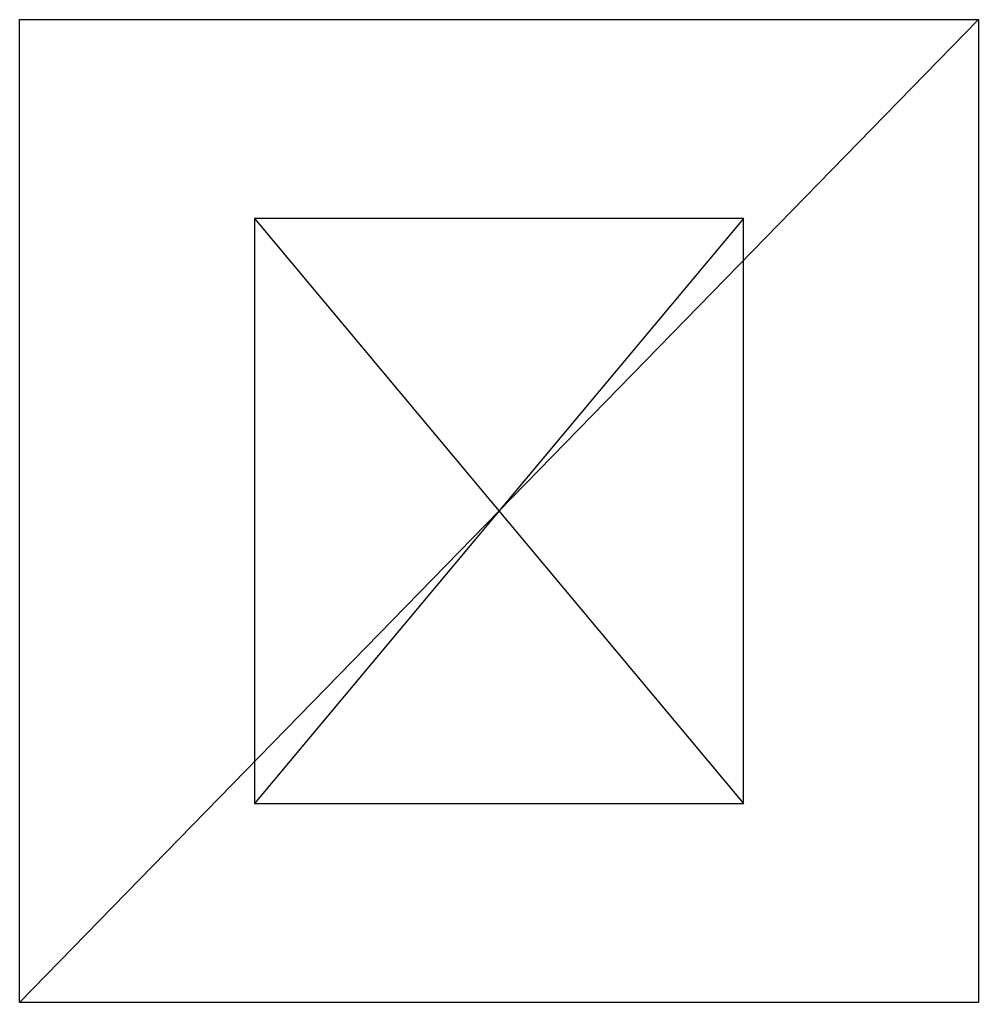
# Model space of a CAD drawing. Header units: millimetres. Extents: x -10 to 10, y 61.5 to 82.
import ezdxf

# ---------------------------------------------------------------- set-up
doc = ezdxf.new("R2010")
doc.units = ezdxf.units.MM
doc.layers.get('0').update_dxf_attribs({"linetype": 'CONTINUOUS'})

msp = doc.modelspace()

# ---------------------------------------------------------------- linework, layer by layer
for p, q in [((10, 82), (-10, 61.5)), ((5.1, 77.85), (-5.1, 77.85)), ((-5.1, 77.85), (-5.1, 65.65)), ((5.1, 77.85), (-5.1, 65.65)), ((-5.1, 77.85), (5.1, 65.65)), ((5.1, 65.65), (5.1, 77.85)), ((-5.1, 65.65), (5.1, 65.65))]:
    msp.add_line(p, q)
msp.add_lwpolyline([(-10, 82), (10, 82), (10, 61.5), (-10, 61.5)], close=True)

doc.saveas('drawing.dxf')
